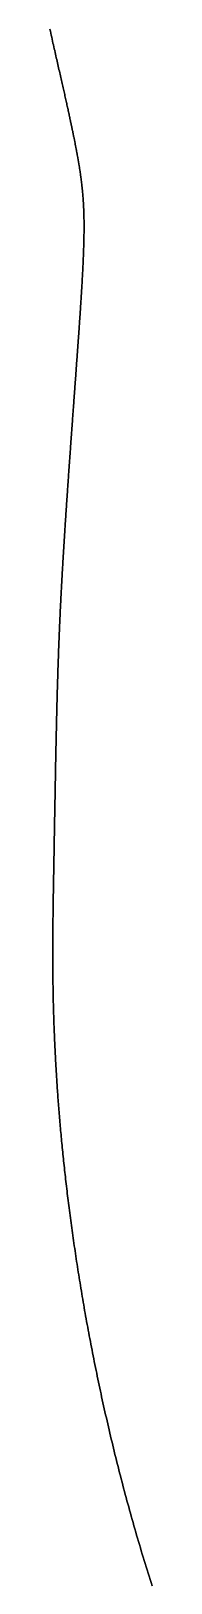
# Model space of a CAD drawing. Header units: inches. Extents: x 130170 to 284068, y 377793 to 804530.
# Drawn here: x 253871.7 to 253877.5, y 736342.8 to 736430.2 of the extents above; entities that cross this region are included whole.
import ezdxf

# ---------------------------------------------------------------- set-up
doc = ezdxf.new("R2010")
doc.units = ezdxf.units.IN
doc.header["$MEASUREMENT"] = 0
doc.layers.add('muni_il', color=7, linetype='Continuous')

msp = doc.modelspace()

# ---------------------------------------------------------------- linework, layer by layer
at = {"layer": 'muni_il'}
for points in [[(253871.702, 736430.34), (253871.728, 736430.225), (253871.753, 736430.112), (253871.779, 736429.999), (253871.804, 736429.887), (253871.828, 736429.777), (253871.853, 736429.668), (253871.877, 736429.56), (253871.901, 736429.453), (253871.925, 736429.347), (253871.949, 736429.242), (253871.973, 736429.139), (253871.996, 736429.036), (253872.019, 736428.935), (253872.041, 736428.834), (253872.064, 736428.735), (253872.086, 736428.637), (253872.108, 736428.54), (253872.13, 736428.444), (253872.151, 736428.349), (253872.173, 736428.255), (253872.194, 736428.162), (253872.215, 736428.07), (253872.235, 736427.979), (253872.256, 736427.889), (253872.276, 736427.8), (253872.296, 736427.712), (253872.315, 736427.625), (253872.335, 736427.539), (253872.354, 736427.454), (253872.373, 736427.37), (253872.392, 736427.287), (253872.41, 736427.205), (253872.428, 736427.124), (253872.447, 736427.043), (253872.464, 736426.964), (253872.482, 736426.885), (253872.5, 736426.808), (253872.517, 736426.731), (253872.534, 736426.655), (253872.551, 736426.58), (253872.567, 736426.506), (253872.584, 736426.432), (253872.6, 736426.36), (253872.616, 736426.288), (253872.632, 736426.217), (253872.647, 736426.147), (253872.662, 736426.077), (253872.678, 736426.009), (253872.693, 736425.941), (253872.707, 736425.874), (253872.722, 736425.807), (253872.736, 736425.742), (253872.751, 736425.677), (253872.765, 736425.613), (253872.778, 736425.549), (253872.792, 736425.487), (253872.806, 736425.425), (253872.819, 736425.363), (253872.832, 736425.302), (253872.845, 736425.242), (253872.858, 736425.183), (253872.87, 736425.124), (253872.883, 736425.066), (253872.895, 736425.009), (253872.907, 736424.952), (253872.919, 736424.895), (253872.931, 736424.84), (253872.942, 736424.785), (253872.954, 736424.73), (253872.965, 736424.676), (253872.976, 736424.623), (253872.987, 736424.57), (253872.998, 736424.518), (253873.009, 736424.466), (253873.019, 736424.415), (253873.03, 736424.364), (253873.04, 736424.314), (253873.05, 736424.264), (253873.06, 736424.215), (253873.07, 736424.167), (253873.079, 736424.119), (253873.089, 736424.071), (253873.098, 736424.024), (253873.107, 736423.977), (253873.117, 736423.931), (253873.126, 736423.885), (253873.134, 736423.839), (253873.143, 736423.794), (253873.152, 736423.75), (253873.16, 736423.706), (253873.169, 736423.662), (253873.177, 736423.619), (253873.185, 736423.576), (253873.193, 736423.533), (253873.201, 736423.491), (253873.209, 736423.449), (253873.217, 736423.408), (253873.224, 736423.367), (253873.232, 736423.326), (253873.239, 736423.286), (253873.246, 736423.246), (253873.253, 736423.206), (253873.261, 736423.167), (253873.268, 736423.128), (253873.274, 736423.09), (253873.281, 736423.051), (253873.288, 736423.013), (253873.294, 736422.976), (253873.301, 736422.938), (253873.307, 736422.901), (253873.313, 736422.864), (253873.32, 736422.828), (253873.326, 736422.791), (253873.332, 736422.755), (253873.338, 736422.72), (253873.343, 736422.684), (253873.349, 736422.649), (253873.355, 736422.614), (253873.36, 736422.579), (253873.366, 736422.545), (253873.371, 736422.511), (253873.377, 736422.477), (253873.382, 736422.443), (253873.387, 736422.409), (253873.392, 736422.376), (253873.397, 736422.343), (253873.402, 736422.31), (253873.407, 736422.277), (253873.412, 736422.245), (253873.416, 736422.212), (253873.421, 736422.18), (253873.426, 736422.148), (253873.43, 736422.116), (253873.434, 736422.085), (253873.439, 736422.053), (253873.443, 736422.022), (253873.447, 736421.991), (253873.451, 736421.96), (253873.456, 736421.929), (253873.46, 736421.899), (253873.463, 736421.868), (253873.467, 736421.838), (253873.471, 736421.807), (253873.475, 736421.777), (253873.479, 736421.747), (253873.482, 736421.718), (253873.486, 736421.688), (253873.489, 736421.658), (253873.493, 736421.629), (253873.496, 736421.599), (253873.5, 736421.57), (253873.503, 736421.541), (253873.506, 736421.512), (253873.509, 736421.483), (253873.513, 736421.454), (253873.516, 736421.425), (253873.519, 736421.397), (253873.522, 736421.368), (253873.525, 736421.339), (253873.527, 736421.311), (253873.53, 736421.283), (253873.533, 736421.254), (253873.536, 736421.226), (253873.538, 736421.198), (253873.541, 736421.17), (253873.544, 736421.142), (253873.546, 736421.114), (253873.549, 736421.086), (253873.551, 736421.058), (253873.554, 736421.03), (253873.556, 736421.002), (253873.558, 736420.974), (253873.56, 736420.946), (253873.563, 736420.919), (253873.565, 736420.891), (253873.567, 736420.863), (253873.569, 736420.836), (253873.571, 736420.808), (253873.573, 736420.78), (253873.575, 736420.753), (253873.577, 736420.725), (253873.579, 736420.698), (253873.581, 736420.67), (253873.582, 736420.643), (253873.584, 736420.615), (253873.586, 736420.587), (253873.587, 736420.56), (253873.589, 736420.532), (253873.59, 736420.505), (253873.592, 736420.477), (253873.594, 736420.45), (253873.595, 736420.422), (253873.596, 736420.394), (253873.598, 736420.367), (253873.599, 736420.339), (253873.6, 736420.311), (253873.602, 736420.284), (253873.603, 736420.256), (253873.604, 736420.228), (253873.605, 736420.2), (253873.606, 736420.172), (253873.608, 736420.145), (253873.609, 736420.117), (253873.61, 736420.089), (253873.611, 736420.061), (253873.611, 736420.033), (253873.612, 736420.005), (253873.613, 736419.977), (253873.614, 736419.948), (253873.615, 736419.92), (253873.616, 736419.892), (253873.616, 736419.863), (253873.617, 736419.835), (253873.618, 736419.807), (253873.618, 736419.778), (253873.619, 736419.75), (253873.62, 736419.721), (253873.62, 736419.692), (253873.621, 736419.663), (253873.621, 736419.634), (253873.622, 736419.606), (253873.622, 736419.577), (253873.622, 736419.547), (253873.623, 736419.518), (253873.623, 736419.489), (253873.623, 736419.46), (253873.623, 736419.43), (253873.624, 736419.401), (253873.624, 736419.371), (253873.624, 736419.342), (253873.624, 736419.312), (253873.624, 736419.282), (253873.624, 736419.252), (253873.624, 736419.222), (253873.624, 736419.192), (253873.624, 736419.162), (253873.624, 736419.132), (253873.624, 736419.101), (253873.624, 736419.071), (253873.624, 736419.04), (253873.624, 736419.01), (253873.623, 736418.979), (253873.623, 736418.948), (253873.623, 736418.917), (253873.622, 736418.886), (253873.622, 736418.855), (253873.622, 736418.824), (253873.621, 736418.792), (253873.621, 736418.761), (253873.621, 736418.729), (253873.62, 736418.697), (253873.62, 736418.666), (253873.619, 736418.634), (253873.618, 736418.602), (253873.618, 736418.569), (253873.617, 736418.537), (253873.617, 736418.505), (253873.616, 736418.472), (253873.615, 736418.44), (253873.614, 736418.407), (253873.614, 736418.374), (253873.613, 736418.341), (253873.612, 736418.308), (253873.611, 736418.275), (253873.61, 736418.241), (253873.609, 736418.208), (253873.608, 736418.174), (253873.607, 736418.141), (253873.606, 736418.107), (253873.605, 736418.073), (253873.604, 736418.039), (253873.603, 736418.005), (253873.602, 736417.97), (253873.601, 736417.936), (253873.6, 736417.901), (253873.599, 736417.866), (253873.597, 736417.832), (253873.596, 736417.797), (253873.595, 736417.761), (253873.594, 736417.726), (253873.592, 736417.691), (253873.591, 736417.655), (253873.59, 736417.62), (253873.588, 736417.584), (253873.587, 736417.548), (253873.585, 736417.512), (253873.584, 736417.476), (253873.582, 736417.439), (253873.581, 736417.403), (253873.579, 736417.366), (253873.578, 736417.33), (253873.576, 736417.293), (253873.575, 736417.256), (253873.573, 736417.219), (253873.571, 736417.182), (253873.569, 736417.144), (253873.568, 736417.107), (253873.566, 736417.069), (253873.564, 736417.031), (253873.562, 736416.993), (253873.56, 736416.955), (253873.559, 736416.917), (253873.557, 736416.878), (253873.555, 736416.84), (253873.553, 736416.801), (253873.551, 736416.763), (253873.549, 736416.724), (253873.547, 736416.684), (253873.545, 736416.645), (253873.543, 736416.606), (253873.541, 736416.567), (253873.539, 736416.527), (253873.537, 736416.487), (253873.535, 736416.447), (253873.533, 736416.407), (253873.53, 736416.367), (253873.528, 736416.327), (253873.526, 736416.286), (253873.524, 736416.245), (253873.521, 736416.205), (253873.519, 736416.164), (253873.517, 736416.123), (253873.514, 736416.081), (253873.512, 736416.04), (253873.51, 736415.999), (253873.507, 736415.957), (253873.505, 736415.915), (253873.502, 736415.873), (253873.5, 736415.831), (253873.497, 736415.789), (253873.495, 736415.747), (253873.492, 736415.704), (253873.49, 736415.661), (253873.487, 736415.619), (253873.485, 736415.576), (253873.482, 736415.533), (253873.479, 736415.489), (253873.477, 736415.446), (253873.474, 736415.403), (253873.471, 736415.359), (253873.469, 736415.315), (253873.466, 736415.271), (253873.463, 736415.227), (253873.46, 736415.183), (253873.458, 736415.138), (253873.455, 736415.094), (253873.452, 736415.049), (253873.449, 736415.004), (253873.446, 736414.959), (253873.443, 736414.914), (253873.44, 736414.869), (253873.437, 736414.823), (253873.434, 736414.778), (253873.431, 736414.732), (253873.428, 736414.686), (253873.425, 736414.64), (253873.422, 736414.594), (253873.419, 736414.548), (253873.416, 736414.501), (253873.413, 736414.455), (253873.41, 736414.408), (253873.407, 736414.361), (253873.404, 736414.314), (253873.401, 736414.267), (253873.397, 736414.22), (253873.394, 736414.172), (253873.391, 736414.124), (253873.388, 736414.077), (253873.385, 736414.029), (253873.381, 736413.98), (253873.378, 736413.932), (253873.375, 736413.884), (253873.371, 736413.835), (253873.368, 736413.787), (253873.365, 736413.738), (253873.361, 736413.689), (253873.358, 736413.64), (253873.354, 736413.59), (253873.351, 736413.541), (253873.348, 736413.491), (253873.344, 736413.442), (253873.341, 736413.392), (253873.337, 736413.342), (253873.334, 736413.292), (253873.33, 736413.241), (253873.327, 736413.191), (253873.323, 736413.14), (253873.32, 736413.089), (253873.316, 736413.038), (253873.312, 736412.987), (253873.309, 736412.936), (253873.305, 736412.885), (253873.301, 736412.833), (253873.298, 736412.781), (253873.294, 736412.729), (253873.29, 736412.678), (253873.287, 736412.625), (253873.283, 736412.573), (253873.279, 736412.521), (253873.275, 736412.468), (253873.272, 736412.415), (253873.268, 736412.363), (253873.264, 736412.31), (253873.26, 736412.256), (253873.257, 736412.203), (253873.253, 736412.15), (253873.249, 736412.096), (253873.245, 736412.042), (253873.241, 736411.988), (253873.237, 736411.934), (253873.233, 736411.88), (253873.229, 736411.826), (253873.225, 736411.771), (253873.221, 736411.717), (253873.218, 736411.662), (253873.214, 736411.607), (253873.209, 736411.552), (253873.206, 736411.497), (253873.202, 736411.441), (253873.197, 736411.386), (253873.194, 736411.33), (253873.189, 736411.274), (253873.185, 736411.219), (253873.181, 736411.163), (253873.177, 736411.106), (253873.173, 736411.05), (253873.169, 736410.994), (253873.165, 736410.937), (253873.161, 736410.88), (253873.157, 736410.823), (253873.153, 736410.766), (253873.148, 736410.709), (253873.144, 736410.652), (253873.14, 736410.595), (253873.136, 736410.537), (253873.132, 736410.479), (253873.127, 736410.421), (253873.123, 736410.364), (253873.119, 736410.306), (253873.115, 736410.247), (253873.111, 736410.189), (253873.106, 736410.131), (253873.102, 736410.072), (253873.098, 736410.013), (253873.093, 736409.954), (253873.089, 736409.895), (253873.085, 736409.836), (253873.081, 736409.777), (253873.076, 736409.718), (253873.072, 736409.658), (253873.068, 736409.599), (253873.063, 736409.539), (253873.059, 736409.479), (253873.054, 736409.42), (253873.05, 736409.36), (253873.046, 736409.299), (253873.041, 736409.239), (253873.037, 736409.179), (253873.032, 736409.118), (253873.028, 736409.058), (253873.024, 736408.997), (253873.019, 736408.936), (253873.015, 736408.875), (253873.01, 736408.815), (253873.006, 736408.753), (253873.002, 736408.692), (253872.997, 736408.631), (253872.993, 736408.57), (253872.988, 736408.508), (253872.984, 736408.447), (253872.979, 736408.385), (253872.975, 736408.323), (253872.97, 736408.262), (253872.966, 736408.2), (253872.961, 736408.138), (253872.957, 736408.076), (253872.952, 736408.014), (253872.948, 736407.951), (253872.943, 736407.889), (253872.939, 736407.827), (253872.934, 736407.764), (253872.93, 736407.702), (253872.925, 736407.639), (253872.921, 736407.577), (253872.916, 736407.514), (253872.912, 736407.451), (253872.907, 736407.388), (253872.903, 736407.326), (253872.898, 736407.263), (253872.894, 736407.2), (253872.889, 736407.136), (253872.885, 736407.073), (253872.88, 736407.01), (253872.876, 736406.947), (253872.871, 736406.884), (253872.867, 736406.82), (253872.862, 736406.757), (253872.858, 736406.694), (253872.853, 736406.63), (253872.849, 736406.567), (253872.844, 736406.504), (253872.84, 736406.44), (253872.835, 736406.376), (253872.831, 736406.313), (253872.826, 736406.249), (253872.822, 736406.186), (253872.817, 736406.122), (253872.813, 736406.058), (253872.808, 736405.995), (253872.804, 736405.931), (253872.799, 736405.867), (253872.795, 736405.804), (253872.79, 736405.74), (253872.786, 736405.676), (253872.781, 736405.612), (253872.777, 736405.549), (253872.772, 736405.485), (253872.768, 736405.421), (253872.763, 736405.357), (253872.759, 736405.294), (253872.754, 736405.23), (253872.75, 736405.166), (253872.745, 736405.103), (253872.741, 736405.039), (253872.737, 736404.975), (253872.732, 736404.911), (253872.728, 736404.848), (253872.723, 736404.784), (253872.719, 736404.721), (253872.715, 736404.657), (253872.71, 736404.593), (253872.706, 736404.53), (253872.702, 736404.467), (253872.697, 736404.403), (253872.693, 736404.34), (253872.688, 736404.276), (253872.684, 736404.213), (253872.68, 736404.149), (253872.676, 736404.086), (253872.671, 736404.023), (253872.667, 736403.96), (253872.663, 736403.897), (253872.658, 736403.833), (253872.654, 736403.77), (253872.65, 736403.707), (253872.646, 736403.644), (253872.641, 736403.582), (253872.637, 736403.519), (253872.633, 736403.456), (253872.629, 736403.393), (253872.625, 736403.33), (253872.62, 736403.268), (253872.616, 736403.205), (253872.612, 736403.143), (253872.608, 736403.08), (253872.604, 736403.018), (253872.6, 736402.956), (253872.595, 736402.893), (253872.591, 736402.831), (253872.587, 736402.769), (253872.583, 736402.707), (253872.579, 736402.645), (253872.575, 736402.583), (253872.571, 736402.521), (253872.567, 736402.459), (253872.563, 736402.398), (253872.559, 736402.336), (253872.555, 736402.274), (253872.551, 736402.213), (253872.547, 736402.152), (253872.543, 736402.09), (253872.539, 736402.029), (253872.535, 736401.968), (253872.531, 736401.907), (253872.528, 736401.846), (253872.524, 736401.785), (253872.52, 736401.724), (253872.516, 736401.663), (253872.512, 736401.603), (253872.508, 736401.542), (253872.505, 736401.481), (253872.501, 736401.421), (253872.497, 736401.361), (253872.493, 736401.3), (253872.49, 736401.24), (253872.486, 736401.18), (253872.482, 736401.12), (253872.479, 736401.06), (253872.475, 736401), (253872.471, 736400.94), (253872.468, 736400.88), (253872.464, 736400.821), (253872.46, 736400.761), (253872.457, 736400.702), (253872.453, 736400.642), (253872.45, 736400.583), (253872.446, 736400.524), (253872.443, 736400.465), (253872.439, 736400.405), (253872.436, 736400.346), (253872.432, 736400.287), (253872.429, 736400.228), (253872.425, 736400.17), (253872.422, 736400.111), (253872.418, 736400.052), (253872.415, 736399.994), (253872.412, 736399.935), (253872.408, 736399.877), (253872.405, 736399.818), (253872.402, 736399.76), (253872.398, 736399.702), (253872.395, 736399.644), (253872.392, 736399.585), (253872.388, 736399.527), (253872.385, 736399.469), (253872.382, 736399.411), (253872.379, 736399.353), (253872.376, 736399.296), (253872.372, 736399.238), (253872.369, 736399.18), (253872.366, 736399.123), (253872.363, 736399.065), (253872.36, 736399.007), (253872.357, 736398.95), (253872.354, 736398.893), (253872.351, 736398.835), (253872.348, 736398.778), (253872.345, 736398.72), (253872.342, 736398.663), (253872.339, 736398.606), (253872.336, 736398.549), (253872.333, 736398.492), (253872.33, 736398.435), (253872.327, 736398.377), (253872.324, 736398.321), (253872.321, 736398.264), (253872.318, 736398.207), (253872.315, 736398.15), (253872.312, 736398.093), (253872.31, 736398.036), (253872.307, 736397.979), (253872.304, 736397.922), (253872.301, 736397.865), (253872.298, 736397.809), (253872.296, 736397.752), (253872.293, 736397.695), (253872.29, 736397.638), (253872.288, 736397.582), (253872.285, 736397.525), (253872.282, 736397.468), (253872.28, 736397.412), (253872.277, 736397.355), (253872.274, 736397.298), (253872.272, 736397.242), (253872.269, 736397.185), (253872.267, 736397.129), (253872.264, 736397.072), (253872.261, 736397.015), (253872.259, 736396.959), (253872.257, 736396.902), (253872.254, 736396.845), (253872.252, 736396.789), (253872.249, 736396.732), (253872.247, 736396.675), (253872.244, 736396.619), (253872.242, 736396.562), (253872.239, 736396.505), (253872.237, 736396.448), (253872.235, 736396.392), (253872.232, 736396.335), (253872.23, 736396.278), (253872.228, 736396.222), (253872.225, 736396.165), (253872.223, 736396.108), (253872.221, 736396.051), (253872.218, 736395.994), (253872.216, 736395.937), (253872.214, 736395.88), (253872.212, 736395.823), (253872.209, 736395.766), (253872.207, 736395.709), (253872.205, 736395.652), (253872.203, 736395.595), (253872.201, 736395.538), (253872.198, 736395.481), (253872.196, 736395.423), (253872.194, 736395.366), (253872.192, 736395.309), (253872.19, 736395.252), (253872.188, 736395.194), (253872.186, 736395.137), (253872.184, 736395.08), (253872.182, 736395.022), (253872.18, 736394.964), (253872.178, 736394.907), (253872.176, 736394.849), (253872.174, 736394.792), (253872.172, 736394.734), (253872.17, 736394.676), (253872.168, 736394.618), (253872.166, 736394.561), (253872.164, 736394.503), (253872.162, 736394.445), (253872.16, 736394.387), (253872.158, 736394.329), (253872.156, 736394.27), (253872.154, 736394.212), (253872.153, 736394.154), (253872.151, 736394.096), (253872.149, 736394.038), (253872.147, 736393.979), (253872.145, 736393.921), (253872.143, 736393.863), (253872.142, 736393.804), (253872.14, 736393.746), (253872.138, 736393.687), (253872.136, 736393.628), (253872.135, 736393.57), (253872.133, 736393.511), (253872.131, 736393.452), (253872.129, 736393.393), (253872.128, 736393.334), (253872.126, 736393.276), (253872.124, 736393.216), (253872.123, 736393.158), (253872.121, 736393.099), (253872.119, 736393.039), (253872.118, 736392.98), (253872.116, 736392.921), (253872.114, 736392.862), (253872.113, 736392.803), (253872.111, 736392.743), (253872.11, 736392.684), (253872.108, 736392.624), (253872.106, 736392.565), (253872.105, 736392.505), (253872.103, 736392.446), (253872.102, 736392.386), (253872.1, 736392.327), (253872.099, 736392.267), (253872.097, 736392.207), (253872.096, 736392.148), (253872.094, 736392.088), (253872.093, 736392.028), (253872.091, 736391.968), (253872.09, 736391.908), (253872.088, 736391.849), (253872.087, 736391.789), (253872.085, 736391.729), (253872.084, 736391.669), (253872.082, 736391.609), (253872.081, 736391.549), (253872.08, 736391.489), (253872.078, 736391.429), (253872.077, 736391.368), (253872.075, 736391.308), (253872.074, 736391.248), (253872.073, 736391.188), (253872.071, 736391.128), (253872.07, 736391.068), (253872.068, 736391.008), (253872.067, 736390.947), (253872.066, 736390.887), (253872.065, 736390.827), (253872.063, 736390.767), (253872.062, 736390.706), (253872.06, 736390.646), (253872.059, 736390.586), (253872.058, 736390.526), (253872.057, 736390.465), (253872.055, 736390.405), (253872.054, 736390.345), (253872.053, 736390.285), (253872.052, 736390.224), (253872.05, 736390.164), (253872.049, 736390.104), (253872.048, 736390.044), (253872.047, 736389.983), (253872.045, 736389.923), (253872.044, 736389.863), (253872.043, 736389.803), (253872.042, 736389.743), (253872.04, 736389.682), (253872.039, 736389.622), (253872.038, 736389.562), (253872.037, 736389.502), (253872.036, 736389.442), (253872.034, 736389.382), (253872.033, 736389.322), (253872.032, 736389.262), (253872.031, 736389.202), (253872.03, 736389.142), (253872.029, 736389.082), (253872.027, 736389.022), (253872.026, 736388.962), (253872.025, 736388.903), (253872.024, 736388.843), (253872.023, 736388.783), (253872.022, 736388.723), (253872.021, 736388.664), (253872.02, 736388.604), (253872.018, 736388.544), (253872.017, 736388.485), (253872.016, 736388.425), (253872.015, 736388.366), (253872.014, 736388.307), (253872.013, 736388.247), (253872.012, 736388.188), (253872.011, 736388.129), (253872.01, 736388.069), (253872.009, 736388.01), (253872.008, 736387.951), (253872.006, 736387.892), (253872.005, 736387.833), (253872.004, 736387.774), (253872.003, 736387.715), (253872.002, 736387.656), (253872.001, 736387.597), (253872, 736387.538), (253871.999, 736387.48), (253871.998, 736387.421), (253871.997, 736387.362), (253871.996, 736387.304), (253871.995, 736387.245), (253871.994, 736387.187), (253871.993, 736387.128), (253871.992, 736387.07), (253871.991, 736387.012), (253871.99, 736386.954), (253871.989, 736386.896), (253871.988, 736386.838), (253871.987, 736386.78), (253871.986, 736386.721), (253871.985, 736386.664), (253871.984, 736386.606), (253871.983, 736386.548), (253871.982, 736386.49), (253871.981, 736386.433), (253871.98, 736386.375), (253871.979, 736386.317), (253871.978, 736386.26), (253871.976, 736386.203), (253871.975, 736386.145), (253871.974, 736386.088), (253871.973, 736386.031), (253871.972, 736385.974), (253871.971, 736385.916), (253871.97, 736385.859), (253871.969, 736385.802), (253871.968, 736385.745), (253871.967, 736385.688), (253871.966, 736385.632), (253871.965, 736385.575), (253871.964, 736385.518), (253871.963, 736385.461), (253871.962, 736385.405), (253871.961, 736385.348), (253871.96, 736385.292), (253871.959, 736385.235), (253871.958, 736385.179), (253871.957, 736385.122), (253871.957, 736385.066), (253871.956, 736385.01), (253871.954, 736384.954), (253871.953, 736384.897), (253871.952, 736384.841), (253871.952, 736384.785), (253871.951, 736384.729), (253871.95, 736384.673), (253871.949, 736384.617), (253871.948, 736384.561), (253871.947, 736384.505), (253871.946, 736384.449), (253871.945, 736384.393), (253871.944, 736384.338), (253871.942, 736384.282), (253871.941, 736384.226), (253871.94, 736384.17), (253871.94, 736384.114), (253871.939, 736384.059), (253871.938, 736384.003), (253871.937, 736383.947), (253871.936, 736383.892), (253871.935, 736383.836), (253871.934, 736383.781), (253871.933, 736383.725), (253871.932, 736383.669), (253871.931, 736383.614), (253871.93, 736383.558), (253871.929, 736383.503), (253871.928, 736383.447), (253871.927, 736383.391), (253871.926, 736383.336), (253871.925, 736383.28), (253871.924, 736383.225), (253871.923, 736383.169), (253871.922, 736383.113), (253871.921, 736383.058), (253871.92, 736383.002), (253871.919, 736382.946), (253871.918, 736382.891), (253871.917, 736382.835), (253871.916, 736382.779), (253871.915, 736382.723), (253871.914, 736382.667), (253871.913, 736382.612), (253871.912, 736382.556), (253871.911, 736382.5), (253871.91, 736382.444), (253871.909, 736382.388), (253871.908, 736382.332), (253871.907, 736382.275), (253871.906, 736382.219), (253871.905, 736382.163), (253871.904, 736382.107), (253871.903, 736382.05), (253871.902, 736381.994), (253871.901, 736381.937), (253871.9, 736381.881), (253871.9, 736381.824), (253871.899, 736381.767), (253871.898, 736381.711), (253871.897, 736381.654), (253871.896, 736381.597), (253871.895, 736381.539), (253871.894, 736381.482), (253871.893, 736381.425), (253871.892, 736381.368), (253871.891, 736381.31), (253871.89, 736381.252), (253871.89, 736381.195), (253871.889, 736381.137), (253871.888, 736381.079), (253871.887, 736381.021), (253871.886, 736380.963), (253871.885, 736380.905), (253871.885, 736380.846), (253871.884, 736380.788), (253871.883, 736380.729), (253871.882, 736380.67), (253871.881, 736380.611), (253871.881, 736380.552), (253871.88, 736380.492), (253871.879, 736380.433), (253871.878, 736380.373), (253871.878, 736380.314), (253871.877, 736380.254), (253871.876, 736380.194), (253871.876, 736380.133), (253871.875, 736380.073), (253871.874, 736380.012), (253871.874, 736379.951), (253871.873, 736379.89), (253871.873, 736379.829), (253871.872, 736379.768), (253871.871, 736379.706), (253871.871, 736379.644), (253871.87, 736379.582), (253871.87, 736379.52), (253871.869, 736379.457), (253871.869, 736379.395), (253871.868, 736379.332), (253871.868, 736379.269), (253871.868, 736379.205), (253871.867, 736379.142), (253871.867, 736379.078), (253871.867, 736379.014), (253871.866, 736378.95), (253871.866, 736378.885), (253871.866, 736378.82), (253871.866, 736378.755), (253871.865, 736378.69), (253871.865, 736378.624), (253871.865, 736378.559), (253871.865, 736378.492), (253871.865, 736378.426), (253871.865, 736378.359), (253871.865, 736378.292), (253871.865, 736378.225), (253871.865, 736378.158), (253871.865, 736378.09), (253871.865, 736378.022), (253871.865, 736377.953), (253871.865, 736377.885), (253871.866, 736377.816), (253871.866, 736377.746), (253871.866, 736377.677), (253871.866, 736377.607), (253871.867, 736377.536), (253871.867, 736377.466), (253871.868, 736377.395), (253871.868, 736377.323), (253871.869, 736377.252), (253871.869, 736377.18), (253871.87, 736377.107), (253871.871, 736377.035), (253871.872, 736376.962), (253871.872, 736376.888), (253871.873, 736376.814), (253871.874, 736376.74), (253871.875, 736376.666), (253871.876, 736376.591), (253871.877, 736376.516), (253871.878, 736376.44), (253871.879, 736376.364), (253871.88, 736376.288), (253871.882, 736376.211), (253871.883, 736376.134), (253871.885, 736376.056), (253871.886, 736375.978), (253871.887, 736375.899), (253871.889, 736375.821), (253871.891, 736375.742), (253871.892, 736375.662), (253871.894, 736375.582), (253871.896, 736375.501), (253871.898, 736375.42), (253871.9, 736375.339), (253871.902, 736375.257), (253871.904, 736375.175), (253871.906, 736375.092), (253871.909, 736375.009), (253871.911, 736374.926), (253871.913, 736374.842), (253871.916, 736374.757), (253871.919, 736374.672), (253871.921, 736374.587), (253871.924, 736374.501), (253871.927, 736374.415), (253871.93, 736374.328), (253871.933, 736374.241), (253871.936, 736374.153), (253871.939, 736374.065), (253871.942, 736373.976), (253871.946, 736373.887), (253871.949, 736373.797), (253871.953, 736373.707), (253871.957, 736373.617), (253871.96, 736373.526), (253871.964, 736373.434), (253871.968, 736373.342), (253871.972, 736373.249), (253871.976, 736373.156), (253871.981, 736373.062), (253871.985, 736372.968), (253871.99, 736372.873), (253871.994, 736372.778), (253871.999, 736372.683), (253872.004, 736372.586), (253872.009, 736372.49), (253872.014, 736372.392), (253872.019, 736372.294), (253872.024, 736372.196), (253872.03, 736372.097), (253872.035, 736371.998), (253872.041, 736371.898), (253872.047, 736371.797), (253872.053, 736371.696), (253872.059, 736371.595), (253872.065, 736371.492), (253872.071, 736371.39), (253872.078, 736371.287), (253872.084, 736371.183), (253872.091, 736371.079), (253872.098, 736370.974), (253872.105, 736370.868), (253872.112, 736370.762), (253872.119, 736370.656), (253872.127, 736370.548), (253872.134, 736370.441), (253872.142, 736370.332), (253872.15, 736370.224), (253872.158, 736370.114), (253872.166, 736370.004), (253872.174, 736369.894), (253872.183, 736369.783), (253872.192, 736369.671), (253872.2, 736369.559), (253872.209, 736369.446), (253872.218, 736369.333), (253872.228, 736369.219), (253872.237, 736369.104), (253872.247, 736368.989), (253872.256, 736368.874), (253872.266, 736368.757), (253872.276, 736368.641), (253872.287, 736368.523), (253872.297, 736368.405), (253872.308, 736368.287), (253872.319, 736368.168), (253872.33, 736368.048), (253872.341, 736367.928), (253872.352, 736367.807), (253872.364, 736367.685), (253872.375, 736367.563), (253872.387, 736367.441), (253872.399, 736367.318), (253872.411, 736367.194), (253872.424, 736367.07), (253872.437, 736366.945), (253872.449, 736366.819), (253872.462, 736366.693), (253872.476, 736366.567), (253872.489, 736366.44), (253872.503, 736366.312), (253872.517, 736366.184), (253872.531, 736366.055), (253872.545, 736365.925), (253872.559, 736365.795), (253872.574, 736365.665), (253872.589, 736365.534), (253872.604, 736365.402), (253872.619, 736365.27), (253872.635, 736365.137), (253872.651, 736365.004), (253872.667, 736364.87), (253872.683, 736364.735), (253872.699, 736364.6), (253872.716, 736364.465), (253872.733, 736364.329), (253872.75, 736364.192), (253872.767, 736364.055), (253872.784, 736363.917), (253872.802, 736363.779), (253872.82, 736363.64), (253872.838, 736363.5), (253872.857, 736363.36), (253872.875, 736363.22), (253872.894, 736363.079), (253872.913, 736362.937), (253872.933, 736362.795), (253872.952, 736362.653), (253872.972, 736362.51), (253872.992, 736362.366), (253873.013, 736362.222), (253873.033, 736362.077), (253873.054, 736361.932), (253873.075, 736361.787), (253873.097, 736361.641), (253873.118, 736361.494), (253873.14, 736361.347), (253873.162, 736361.199), (253873.184, 736361.051), (253873.207, 736360.902), (253873.23, 736360.753), (253873.253, 736360.604), (253873.276, 736360.454), (253873.3, 736360.303), (253873.324, 736360.152), (253873.348, 736360.001), (253873.373, 736359.849), (253873.397, 736359.696), (253873.422, 736359.544), (253873.447, 736359.39), (253873.473, 736359.236), (253873.499, 736359.082), (253873.525, 736358.928), (253873.551, 736358.773), (253873.578, 736358.617), (253873.605, 736358.461), (253873.632, 736358.305), (253873.659, 736358.148), (253873.687, 736357.991), (253873.715, 736357.833), (253873.743, 736357.675), (253873.771, 736357.517), (253873.8, 736357.358), (253873.83, 736357.198), (253873.859, 736357.039), (253873.889, 736356.879), (253873.918, 736356.718), (253873.949, 736356.558), (253873.979, 736356.396), (253874.01, 736356.235), (253874.041, 736356.073), (253874.073, 736355.911), (253874.105, 736355.748), (253874.137, 736355.585), (253874.169, 736355.421), (253874.201, 736355.258), (253874.234, 736355.094), (253874.268, 736354.929), (253874.301, 736354.765), (253874.335, 736354.6), (253874.369, 736354.434), (253874.403, 736354.268), (253874.438, 736354.102), (253874.473, 736353.936), (253874.508, 736353.769), (253874.544, 736353.602), (253874.58, 736353.435), (253874.616, 736353.267), (253874.653, 736353.1), (253874.69, 736352.931), (253874.727, 736352.763), (253874.764, 736352.594), (253874.802, 736352.425), (253874.84, 736352.256), (253874.879, 736352.086), (253874.918, 736351.917), (253874.957, 736351.746), (253874.996, 736351.576), (253875.036, 736351.406), (253875.076, 736351.235), (253875.116, 736351.064), (253875.157, 736350.892), (253875.198, 736350.721), (253875.239, 736350.549), (253875.281, 736350.377), (253875.323, 736350.205), (253875.365, 736350.032), (253875.408, 736349.859), (253875.451, 736349.686), (253875.494, 736349.513), (253875.538, 736349.34), (253875.582, 736349.166), (253875.626, 736348.993), (253875.671, 736348.819), (253875.716, 736348.645), (253875.761, 736348.47), (253875.807, 736348.296), (253875.853, 736348.121), (253875.899, 736347.946), (253875.946, 736347.771), (253875.993, 736347.596), (253876.041, 736347.421), (253876.088, 736347.245), (253876.136, 736347.069), (253876.185, 736346.894), (253876.234, 736346.717), (253876.283, 736346.541), (253876.332, 736346.365), (253876.382, 736346.189), (253876.432, 736346.012), (253876.483, 736345.835), (253876.534, 736345.658), (253876.585, 736345.481), (253876.637, 736345.304), (253876.689, 736345.127), (253876.741, 736344.949), (253876.794, 736344.772), (253876.847, 736344.594), (253876.901, 736344.416), (253876.954, 736344.238), (253877.009, 736344.06), (253877.063, 736343.882), (253877.118, 736343.704), (253877.173, 736343.525), (253877.229, 736343.347), (253877.285, 736343.168), (253877.342, 736342.99), (253877.398, 736342.811), (253877.456, 736342.632)], [(253877.456, 736342.632), (253877.398, 736342.811), (253877.342, 736342.99), (253877.285, 736343.168), (253877.229, 736343.347), (253877.173, 736343.525), (253877.118, 736343.704), (253877.063, 736343.882), (253877.009, 736344.06), (253876.954, 736344.238), (253876.901, 736344.416), (253876.847, 736344.594), (253876.794, 736344.772), (253876.741, 736344.949), (253876.689, 736345.127), (253876.637, 736345.304), (253876.585, 736345.481), (253876.534, 736345.658), (253876.483, 736345.835), (253876.432, 736346.012), (253876.382, 736346.189), (253876.332, 736346.365), (253876.283, 736346.541), (253876.234, 736346.717), (253876.185, 736346.894), (253876.136, 736347.069), (253876.088, 736347.245), (253876.041, 736347.421), (253875.993, 736347.596), (253875.946, 736347.771), (253875.899, 736347.946), (253875.853, 736348.121), (253875.807, 736348.296), (253875.761, 736348.47), (253875.716, 736348.645), (253875.671, 736348.819), (253875.626, 736348.993), (253875.582, 736349.166), (253875.538, 736349.34), (253875.494, 736349.513), (253875.451, 736349.686), (253875.408, 736349.859), (253875.365, 736350.032), (253875.323, 736350.205), (253875.281, 736350.377), (253875.239, 736350.549), (253875.198, 736350.721), (253875.157, 736350.892), (253875.116, 736351.064), (253875.076, 736351.235), (253875.036, 736351.406), (253874.996, 736351.576), (253874.957, 736351.746), (253874.918, 736351.917), (253874.879, 736352.086), (253874.84, 736352.256), (253874.802, 736352.425), (253874.764, 736352.594), (253874.727, 736352.763), (253874.69, 736352.931), (253874.653, 736353.1), (253874.616, 736353.267), (253874.58, 736353.435), (253874.544, 736353.602), (253874.508, 736353.769), (253874.473, 736353.936), (253874.438, 736354.102), (253874.403, 736354.268), (253874.369, 736354.434), (253874.335, 736354.6), (253874.301, 736354.765), (253874.268, 736354.929), (253874.234, 736355.094), (253874.201, 736355.258), (253874.169, 736355.421), (253874.137, 736355.585), (253874.105, 736355.748), (253874.073, 736355.911), (253874.041, 736356.073), (253874.01, 736356.235), (253873.979, 736356.396), (253873.949, 736356.558), (253873.918, 736356.718), (253873.889, 736356.879), (253873.859, 736357.039), (253873.83, 736357.198), (253873.8, 736357.358), (253873.771, 736357.517), (253873.743, 736357.675), (253873.715, 736357.833), (253873.687, 736357.991), (253873.659, 736358.148), (253873.632, 736358.305), (253873.605, 736358.461), (253873.578, 736358.617), (253873.551, 736358.773), (253873.525, 736358.928), (253873.499, 736359.082), (253873.473, 736359.236), (253873.447, 736359.39), (253873.422, 736359.544), (253873.397, 736359.696), (253873.373, 736359.849), (253873.348, 736360.001), (253873.324, 736360.152), (253873.3, 736360.303), (253873.276, 736360.454), (253873.253, 736360.604), (253873.23, 736360.753), (253873.207, 736360.902), (253873.184, 736361.051), (253873.162, 736361.199), (253873.14, 736361.347), (253873.118, 736361.494), (253873.097, 736361.641), (253873.075, 736361.787), (253873.054, 736361.932), (253873.033, 736362.077), (253873.013, 736362.222), (253872.992, 736362.366), (253872.972, 736362.51), (253872.952, 736362.653), (253872.933, 736362.795), (253872.913, 736362.937), (253872.894, 736363.079), (253872.875, 736363.22), (253872.857, 736363.36), (253872.838, 736363.5), (253872.82, 736363.64), (253872.802, 736363.779), (253872.784, 736363.917), (253872.767, 736364.055), (253872.75, 736364.192), (253872.733, 736364.329), (253872.716, 736364.465), (253872.699, 736364.6), (253872.683, 736364.735), (253872.667, 736364.87), (253872.651, 736365.004), (253872.635, 736365.137), (253872.619, 736365.27), (253872.604, 736365.402), (253872.589, 736365.534), (253872.574, 736365.665), (253872.559, 736365.795), (253872.545, 736365.925), (253872.531, 736366.055), (253872.517, 736366.184), (253872.503, 736366.312), (253872.489, 736366.44), (253872.476, 736366.567), (253872.462, 736366.693), (253872.449, 736366.819), (253872.437, 736366.945), (253872.424, 736367.07), (253872.411, 736367.194), (253872.399, 736367.318), (253872.387, 736367.441), (253872.375, 736367.563), (253872.364, 736367.685), (253872.352, 736367.807), (253872.341, 736367.928), (253872.33, 736368.048), (253872.319, 736368.168), (253872.308, 736368.287), (253872.297, 736368.405), (253872.287, 736368.523), (253872.276, 736368.641), (253872.266, 736368.757), (253872.256, 736368.874), (253872.247, 736368.989), (253872.237, 736369.104), (253872.228, 736369.219), (253872.218, 736369.333), (253872.209, 736369.446), (253872.2, 736369.559), (253872.192, 736369.671), (253872.183, 736369.783), (253872.174, 736369.894), (253872.166, 736370.004), (253872.158, 736370.114), (253872.15, 736370.224), (253872.142, 736370.332), (253872.134, 736370.441), (253872.127, 736370.548), (253872.119, 736370.656), (253872.112, 736370.762), (253872.105, 736370.868), (253872.098, 736370.974), (253872.091, 736371.079), (253872.084, 736371.183), (253872.078, 736371.287), (253872.071, 736371.39), (253872.065, 736371.492), (253872.059, 736371.595), (253872.053, 736371.696), (253872.047, 736371.797), (253872.041, 736371.898), (253872.035, 736371.998), (253872.03, 736372.097), (253872.024, 736372.196), (253872.019, 736372.294), (253872.014, 736372.392), (253872.009, 736372.49), (253872.004, 736372.586), (253871.999, 736372.683), (253871.994, 736372.778), (253871.99, 736372.873), (253871.985, 736372.968), (253871.981, 736373.062), (253871.976, 736373.156), (253871.972, 736373.249), (253871.968, 736373.342), (253871.964, 736373.434), (253871.96, 736373.526), (253871.957, 736373.617), (253871.953, 736373.707), (253871.949, 736373.797), (253871.946, 736373.887), (253871.942, 736373.976), (253871.939, 736374.065), (253871.936, 736374.153), (253871.933, 736374.241), (253871.93, 736374.328), (253871.927, 736374.415), (253871.924, 736374.501), (253871.921, 736374.587), (253871.919, 736374.672), (253871.916, 736374.757), (253871.913, 736374.842), (253871.911, 736374.926), (253871.909, 736375.009), (253871.906, 736375.092), (253871.904, 736375.175), (253871.902, 736375.257), (253871.9, 736375.339), (253871.898, 736375.42), (253871.896, 736375.501), (253871.894, 736375.582), (253871.892, 736375.662), (253871.891, 736375.742), (253871.889, 736375.821), (253871.887, 736375.899), (253871.886, 736375.978), (253871.885, 736376.056), (253871.883, 736376.134), (253871.882, 736376.211), (253871.88, 736376.288), (253871.879, 736376.364), (253871.878, 736376.44), (253871.877, 736376.516), (253871.876, 736376.591), (253871.875, 736376.666), (253871.874, 736376.74), (253871.873, 736376.814), (253871.872, 736376.888), (253871.872, 736376.962), (253871.871, 736377.035), (253871.87, 736377.107), (253871.869, 736377.18), (253871.869, 736377.252), (253871.868, 736377.323), (253871.868, 736377.395), (253871.867, 736377.466), (253871.867, 736377.536), (253871.866, 736377.607), (253871.866, 736377.677), (253871.866, 736377.746), (253871.866, 736377.816), (253871.865, 736377.885), (253871.865, 736377.953), (253871.865, 736378.022), (253871.865, 736378.09), (253871.865, 736378.158), (253871.865, 736378.225), (253871.865, 736378.292), (253871.865, 736378.359), (253871.865, 736378.426), (253871.865, 736378.492), (253871.865, 736378.559), (253871.865, 736378.624), (253871.865, 736378.69), (253871.866, 736378.755), (253871.866, 736378.82), (253871.866, 736378.885), (253871.866, 736378.95), (253871.867, 736379.014), (253871.867, 736379.078), (253871.867, 736379.142), (253871.868, 736379.205), (253871.868, 736379.269), (253871.868, 736379.332), (253871.869, 736379.395), (253871.869, 736379.457), (253871.87, 736379.52), (253871.87, 736379.582), (253871.871, 736379.644), (253871.871, 736379.706), (253871.872, 736379.768), (253871.873, 736379.829), (253871.873, 736379.89), (253871.874, 736379.951), (253871.874, 736380.012), (253871.875, 736380.073), (253871.876, 736380.133), (253871.876, 736380.194), (253871.877, 736380.254), (253871.878, 736380.314), (253871.878, 736380.373), (253871.879, 736380.433), (253871.88, 736380.492), (253871.881, 736380.552), (253871.881, 736380.611), (253871.882, 736380.67), (253871.883, 736380.729), (253871.884, 736380.788), (253871.885, 736380.846), (253871.885, 736380.905), (253871.886, 736380.963), (253871.887, 736381.021), (253871.888, 736381.079), (253871.889, 736381.137), (253871.89, 736381.195), (253871.89, 736381.252), (253871.891, 736381.31), (253871.892, 736381.368), (253871.893, 736381.425), (253871.894, 736381.482), (253871.895, 736381.539), (253871.896, 736381.597), (253871.897, 736381.654), (253871.898, 736381.711), (253871.899, 736381.767), (253871.9, 736381.824), (253871.9, 736381.881), (253871.901, 736381.937), (253871.902, 736381.994), (253871.903, 736382.05), (253871.904, 736382.107), (253871.905, 736382.163), (253871.906, 736382.219), (253871.907, 736382.275), (253871.908, 736382.332), (253871.909, 736382.388), (253871.91, 736382.444), (253871.911, 736382.5), (253871.912, 736382.556), (253871.913, 736382.612), (253871.914, 736382.667), (253871.915, 736382.723), (253871.916, 736382.779), (253871.917, 736382.835), (253871.918, 736382.891), (253871.919, 736382.946), (253871.92, 736383.002), (253871.921, 736383.058), (253871.922, 736383.113), (253871.923, 736383.169), (253871.924, 736383.225), (253871.925, 736383.28), (253871.926, 736383.336), (253871.927, 736383.391), (253871.928, 736383.447), (253871.929, 736383.503), (253871.93, 736383.558), (253871.931, 736383.614), (253871.932, 736383.669), (253871.933, 736383.725), (253871.934, 736383.781), (253871.935, 736383.836), (253871.936, 736383.892), (253871.937, 736383.947), (253871.938, 736384.003), (253871.939, 736384.059), (253871.94, 736384.114), (253871.94, 736384.17), (253871.941, 736384.226), (253871.942, 736384.282), (253871.944, 736384.338), (253871.945, 736384.393), (253871.946, 736384.449), (253871.947, 736384.505), (253871.948, 736384.561), (253871.949, 736384.617), (253871.95, 736384.673), (253871.951, 736384.729), (253871.952, 736384.785), (253871.952, 736384.841), (253871.953, 736384.897), (253871.954, 736384.954), (253871.956, 736385.01), (253871.957, 736385.066), (253871.957, 736385.122), (253871.958, 736385.179), (253871.959, 736385.235), (253871.96, 736385.292), (253871.961, 736385.348), (253871.962, 736385.405), (253871.963, 736385.461), (253871.964, 736385.518), (253871.965, 736385.575), (253871.966, 736385.632), (253871.967, 736385.688), (253871.968, 736385.745), (253871.969, 736385.802), (253871.97, 736385.859), (253871.971, 736385.916), (253871.972, 736385.974), (253871.973, 736386.031), (253871.974, 736386.088), (253871.975, 736386.145), (253871.976, 736386.203), (253871.978, 736386.26), (253871.979, 736386.317), (253871.98, 736386.375), (253871.981, 736386.433), (253871.982, 736386.49), (253871.983, 736386.548), (253871.984, 736386.606), (253871.985, 736386.664), (253871.986, 736386.721), (253871.987, 736386.78), (253871.988, 736386.838), (253871.989, 736386.896), (253871.99, 736386.954), (253871.991, 736387.012), (253871.992, 736387.07), (253871.993, 736387.128), (253871.994, 736387.187), (253871.995, 736387.245), (253871.996, 736387.304), (253871.997, 736387.362), (253871.998, 736387.421), (253871.999, 736387.48), (253872, 736387.538), (253872.001, 736387.597), (253872.002, 736387.656), (253872.003, 736387.715), (253872.004, 736387.774), (253872.005, 736387.833), (253872.006, 736387.892), (253872.008, 736387.951), (253872.009, 736388.01), (253872.01, 736388.069), (253872.011, 736388.129), (253872.012, 736388.188), (253872.013, 736388.247), (253872.014, 736388.307), (253872.015, 736388.366), (253872.016, 736388.425), (253872.017, 736388.485), (253872.018, 736388.544), (253872.02, 736388.604), (253872.021, 736388.664), (253872.022, 736388.723), (253872.023, 736388.783), (253872.024, 736388.843), (253872.025, 736388.903), (253872.026, 736388.962), (253872.027, 736389.022), (253872.029, 736389.082), (253872.03, 736389.142), (253872.031, 736389.202), (253872.032, 736389.262), (253872.033, 736389.322), (253872.034, 736389.382), (253872.036, 736389.442), (253872.037, 736389.502), (253872.038, 736389.562), (253872.039, 736389.622), (253872.04, 736389.682), (253872.042, 736389.743), (253872.043, 736389.803), (253872.044, 736389.863), (253872.045, 736389.923), (253872.047, 736389.983), (253872.048, 736390.044), (253872.049, 736390.104), (253872.05, 736390.164), (253872.052, 736390.224), (253872.053, 736390.285), (253872.054, 736390.345), (253872.055, 736390.405), (253872.057, 736390.465), (253872.058, 736390.526), (253872.059, 736390.586), (253872.06, 736390.646), (253872.062, 736390.706), (253872.063, 736390.767), (253872.065, 736390.827), (253872.066, 736390.887), (253872.067, 736390.947), (253872.068, 736391.008), (253872.07, 736391.068), (253872.071, 736391.128), (253872.073, 736391.188), (253872.074, 736391.248), (253872.075, 736391.308), (253872.077, 736391.368), (253872.078, 736391.429), (253872.08, 736391.489), (253872.081, 736391.549), (253872.082, 736391.609), (253872.084, 736391.669), (253872.085, 736391.729), (253872.087, 736391.789), (253872.088, 736391.849), (253872.09, 736391.908), (253872.091, 736391.968), (253872.093, 736392.028), (253872.094, 736392.088), (253872.096, 736392.148), (253872.097, 736392.207), (253872.099, 736392.267), (253872.1, 736392.327), (253872.102, 736392.386), (253872.103, 736392.446), (253872.105, 736392.505), (253872.106, 736392.565), (253872.108, 736392.624), (253872.11, 736392.684), (253872.111, 736392.743), (253872.113, 736392.803), (253872.114, 736392.862), (253872.116, 736392.921), (253872.118, 736392.98), (253872.119, 736393.039), (253872.121, 736393.099), (253872.123, 736393.158), (253872.124, 736393.216), (253872.126, 736393.276), (253872.128, 736393.334), (253872.129, 736393.393), (253872.131, 736393.452), (253872.133, 736393.511), (253872.135, 736393.57), (253872.136, 736393.628), (253872.138, 736393.687), (253872.14, 736393.746), (253872.142, 736393.804), (253872.143, 736393.863), (253872.145, 736393.921), (253872.147, 736393.979), (253872.149, 736394.038), (253872.151, 736394.096), (253872.153, 736394.154), (253872.154, 736394.212), (253872.156, 736394.27), (253872.158, 736394.329), (253872.16, 736394.387), (253872.162, 736394.445), (253872.164, 736394.503), (253872.166, 736394.561), (253872.168, 736394.618), (253872.17, 736394.676), (253872.172, 736394.734), (253872.174, 736394.792), (253872.176, 736394.849), (253872.178, 736394.907), (253872.18, 736394.964), (253872.182, 736395.022), (253872.184, 736395.08), (253872.186, 736395.137), (253872.188, 736395.194), (253872.19, 736395.252), (253872.192, 736395.309), (253872.194, 736395.366), (253872.196, 736395.423), (253872.198, 736395.481), (253872.201, 736395.538), (253872.203, 736395.595), (253872.205, 736395.652), (253872.207, 736395.709), (253872.209, 736395.766), (253872.212, 736395.823), (253872.214, 736395.88), (253872.216, 736395.937), (253872.218, 736395.994), (253872.221, 736396.051), (253872.223, 736396.108), (253872.225, 736396.165), (253872.228, 736396.222), (253872.23, 736396.278), (253872.232, 736396.335), (253872.235, 736396.392), (253872.237, 736396.448), (253872.239, 736396.505), (253872.242, 736396.562), (253872.244, 736396.619), (253872.247, 736396.675), (253872.249, 736396.732), (253872.252, 736396.789), (253872.254, 736396.845), (253872.257, 736396.902), (253872.259, 736396.959), (253872.261, 736397.015), (253872.264, 736397.072), (253872.267, 736397.129), (253872.269, 736397.185), (253872.272, 736397.242), (253872.274, 736397.298), (253872.277, 736397.355), (253872.28, 736397.412), (253872.282, 736397.468), (253872.285, 736397.525), (253872.288, 736397.582), (253872.29, 736397.638), (253872.293, 736397.695), (253872.296, 736397.752), (253872.298, 736397.809), (253872.301, 736397.865), (253872.304, 736397.922), (253872.307, 736397.979), (253872.31, 736398.036), (253872.312, 736398.093), (253872.315, 736398.15), (253872.318, 736398.207), (253872.321, 736398.264), (253872.324, 736398.321), (253872.327, 736398.377), (253872.33, 736398.435), (253872.333, 736398.492), (253872.336, 736398.549), (253872.339, 736398.606), (253872.342, 736398.663), (253872.345, 736398.72), (253872.348, 736398.778), (253872.351, 736398.835), (253872.354, 736398.893), (253872.357, 736398.95), (253872.36, 736399.007), (253872.363, 736399.065), (253872.366, 736399.123), (253872.369, 736399.18), (253872.372, 736399.238), (253872.376, 736399.296), (253872.379, 736399.353), (253872.382, 736399.411), (253872.385, 736399.469), (253872.388, 736399.527), (253872.392, 736399.585), (253872.395, 736399.644), (253872.398, 736399.702), (253872.402, 736399.76), (253872.405, 736399.818), (253872.408, 736399.877), (253872.412, 736399.935), (253872.415, 736399.994), (253872.418, 736400.052), (253872.422, 736400.111), (253872.425, 736400.17), (253872.429, 736400.228), (253872.432, 736400.287), (253872.436, 736400.346), (253872.439, 736400.405), (253872.443, 736400.465), (253872.446, 736400.524), (253872.45, 736400.583), (253872.453, 736400.642), (253872.457, 736400.702), (253872.46, 736400.761), (253872.464, 736400.821), (253872.468, 736400.88), (253872.471, 736400.94), (253872.475, 736401), (253872.479, 736401.06), (253872.482, 736401.12), (253872.486, 736401.18), (253872.49, 736401.24), (253872.493, 736401.3), (253872.497, 736401.361), (253872.501, 736401.421), (253872.505, 736401.481), (253872.508, 736401.542), (253872.512, 736401.603), (253872.516, 736401.663), (253872.52, 736401.724), (253872.524, 736401.785), (253872.528, 736401.846), (253872.531, 736401.907), (253872.535, 736401.968), (253872.539, 736402.029), (253872.543, 736402.09), (253872.547, 736402.152), (253872.551, 736402.213), (253872.555, 736402.274), (253872.559, 736402.336), (253872.563, 736402.398), (253872.567, 736402.459), (253872.571, 736402.521), (253872.575, 736402.583), (253872.579, 736402.645), (253872.583, 736402.707), (253872.587, 736402.769), (253872.591, 736402.831), (253872.595, 736402.893), (253872.6, 736402.956), (253872.604, 736403.018), (253872.608, 736403.08), (253872.612, 736403.143), (253872.616, 736403.205), (253872.62, 736403.268), (253872.625, 736403.33), (253872.629, 736403.393), (253872.633, 736403.456), (253872.637, 736403.519), (253872.641, 736403.582), (253872.646, 736403.644), (253872.65, 736403.707), (253872.654, 736403.77), (253872.658, 736403.833), (253872.663, 736403.897), (253872.667, 736403.96), (253872.671, 736404.023), (253872.676, 736404.086), (253872.68, 736404.149), (253872.684, 736404.213), (253872.688, 736404.276), (253872.693, 736404.34), (253872.697, 736404.403), (253872.702, 736404.467), (253872.706, 736404.53), (253872.71, 736404.593), (253872.715, 736404.657), (253872.719, 736404.721), (253872.723, 736404.784), (253872.728, 736404.848), (253872.732, 736404.911), (253872.737, 736404.975), (253872.741, 736405.039), (253872.745, 736405.103), (253872.75, 736405.166), (253872.754, 736405.23), (253872.759, 736405.294), (253872.763, 736405.357), (253872.768, 736405.421), (253872.772, 736405.485), (253872.777, 736405.549), (253872.781, 736405.612), (253872.786, 736405.676), (253872.79, 736405.74), (253872.795, 736405.804), (253872.799, 736405.867), (253872.804, 736405.931), (253872.808, 736405.995), (253872.813, 736406.058), (253872.817, 736406.122), (253872.822, 736406.186), (253872.826, 736406.249), (253872.831, 736406.313), (253872.835, 736406.376), (253872.84, 736406.44), (253872.844, 736406.504), (253872.849, 736406.567), (253872.853, 736406.63), (253872.858, 736406.694), (253872.862, 736406.757), (253872.867, 736406.82), (253872.871, 736406.884), (253872.876, 736406.947), (253872.88, 736407.01), (253872.885, 736407.073), (253872.889, 736407.136), (253872.894, 736407.2), (253872.898, 736407.263), (253872.903, 736407.326), (253872.907, 736407.388), (253872.912, 736407.451), (253872.916, 736407.514), (253872.921, 736407.577), (253872.925, 736407.639), (253872.93, 736407.702), (253872.934, 736407.764), (253872.939, 736407.827), (253872.943, 736407.889), (253872.948, 736407.951), (253872.952, 736408.014), (253872.957, 736408.076), (253872.961, 736408.138), (253872.966, 736408.2), (253872.97, 736408.262), (253872.975, 736408.323), (253872.979, 736408.385), (253872.984, 736408.447), (253872.988, 736408.508), (253872.993, 736408.57), (253872.997, 736408.631), (253873.002, 736408.692), (253873.006, 736408.753), (253873.01, 736408.815), (253873.015, 736408.875), (253873.019, 736408.936), (253873.024, 736408.997), (253873.028, 736409.058), (253873.032, 736409.118), (253873.037, 736409.179), (253873.041, 736409.239), (253873.046, 736409.299), (253873.05, 736409.36), (253873.054, 736409.42), (253873.059, 736409.479), (253873.063, 736409.539), (253873.068, 736409.599), (253873.072, 736409.658), (253873.076, 736409.718), (253873.081, 736409.777), (253873.085, 736409.836), (253873.089, 736409.895), (253873.093, 736409.954), (253873.098, 736410.013), (253873.102, 736410.072), (253873.106, 736410.131), (253873.111, 736410.189), (253873.115, 736410.247), (253873.119, 736410.306), (253873.123, 736410.364), (253873.127, 736410.421), (253873.132, 736410.479), (253873.136, 736410.537), (253873.14, 736410.595), (253873.144, 736410.652), (253873.148, 736410.709), (253873.153, 736410.766), (253873.157, 736410.823), (253873.161, 736410.88), (253873.165, 736410.937), (253873.169, 736410.994), (253873.173, 736411.05), (253873.177, 736411.106), (253873.181, 736411.163), (253873.185, 736411.219), (253873.189, 736411.274), (253873.194, 736411.33), (253873.197, 736411.386), (253873.202, 736411.441), (253873.206, 736411.497), (253873.209, 736411.552), (253873.214, 736411.607), (253873.218, 736411.662), (253873.221, 736411.717), (253873.225, 736411.771), (253873.229, 736411.826), (253873.233, 736411.88), (253873.237, 736411.934), (253873.241, 736411.988), (253873.245, 736412.042), (253873.249, 736412.096), (253873.253, 736412.15), (253873.257, 736412.203), (253873.26, 736412.256), (253873.264, 736412.31), (253873.268, 736412.363), (253873.272, 736412.415), (253873.275, 736412.468), (253873.279, 736412.521), (253873.283, 736412.573), (253873.287, 736412.625), (253873.29, 736412.678), (253873.294, 736412.729), (253873.298, 736412.781), (253873.301, 736412.833), (253873.305, 736412.885), (253873.309, 736412.936), (253873.312, 736412.987), (253873.316, 736413.038), (253873.32, 736413.089), (253873.323, 736413.14), (253873.327, 736413.191), (253873.33, 736413.241), (253873.334, 736413.292), (253873.337, 736413.342), (253873.341, 736413.392), (253873.344, 736413.442), (253873.348, 736413.491), (253873.351, 736413.541), (253873.354, 736413.59), (253873.358, 736413.64), (253873.361, 736413.689), (253873.365, 736413.738), (253873.368, 736413.787), (253873.371, 736413.835), (253873.375, 736413.884), (253873.378, 736413.932), (253873.381, 736413.98), (253873.385, 736414.029), (253873.388, 736414.077), (253873.391, 736414.124), (253873.394, 736414.172), (253873.397, 736414.22), (253873.401, 736414.267), (253873.404, 736414.314), (253873.407, 736414.361), (253873.41, 736414.408), (253873.413, 736414.455), (253873.416, 736414.501), (253873.419, 736414.548), (253873.422, 736414.594), (253873.425, 736414.64), (253873.428, 736414.686), (253873.431, 736414.732), (253873.434, 736414.778), (253873.437, 736414.823), (253873.44, 736414.869), (253873.443, 736414.914), (253873.446, 736414.959), (253873.449, 736415.004), (253873.452, 736415.049), (253873.455, 736415.094), (253873.458, 736415.138), (253873.46, 736415.183), (253873.463, 736415.227), (253873.466, 736415.271), (253873.469, 736415.315), (253873.471, 736415.359), (253873.474, 736415.403), (253873.477, 736415.446), (253873.479, 736415.489), (253873.482, 736415.533), (253873.485, 736415.576), (253873.487, 736415.619), (253873.49, 736415.661), (253873.492, 736415.704), (253873.495, 736415.747), (253873.497, 736415.789), (253873.5, 736415.831), (253873.502, 736415.873), (253873.505, 736415.915), (253873.507, 736415.957), (253873.51, 736415.999), (253873.512, 736416.04), (253873.514, 736416.081), (253873.517, 736416.123), (253873.519, 736416.164), (253873.521, 736416.205), (253873.524, 736416.245), (253873.526, 736416.286), (253873.528, 736416.327), (253873.53, 736416.367), (253873.533, 736416.407), (253873.535, 736416.447), (253873.537, 736416.487), (253873.539, 736416.527), (253873.541, 736416.567), (253873.543, 736416.606), (253873.545, 736416.645), (253873.547, 736416.684), (253873.549, 736416.724), (253873.551, 736416.763), (253873.553, 736416.801), (253873.555, 736416.84), (253873.557, 736416.878), (253873.559, 736416.917), (253873.56, 736416.955), (253873.562, 736416.993), (253873.564, 736417.031), (253873.566, 736417.069), (253873.568, 736417.107), (253873.569, 736417.144), (253873.571, 736417.182), (253873.573, 736417.219), (253873.575, 736417.256), (253873.576, 736417.293), (253873.578, 736417.33), (253873.579, 736417.366), (253873.581, 736417.403), (253873.582, 736417.439), (253873.584, 736417.476), (253873.585, 736417.512), (253873.587, 736417.548), (253873.588, 736417.584), (253873.59, 736417.62), (253873.591, 736417.655), (253873.592, 736417.691), (253873.594, 736417.726), (253873.595, 736417.761), (253873.596, 736417.797), (253873.597, 736417.832), (253873.599, 736417.866), (253873.6, 736417.901), (253873.601, 736417.936), (253873.602, 736417.97), (253873.603, 736418.005), (253873.604, 736418.039), (253873.605, 736418.073), (253873.606, 736418.107), (253873.607, 736418.141), (253873.608, 736418.174), (253873.609, 736418.208), (253873.61, 736418.241), (253873.611, 736418.275), (253873.612, 736418.308), (253873.613, 736418.341), (253873.614, 736418.374), (253873.614, 736418.407), (253873.615, 736418.44), (253873.616, 736418.472), (253873.617, 736418.505), (253873.617, 736418.537), (253873.618, 736418.569), (253873.618, 736418.602), (253873.619, 736418.634), (253873.62, 736418.666), (253873.62, 736418.697), (253873.621, 736418.729), (253873.621, 736418.761), (253873.621, 736418.792), (253873.622, 736418.824), (253873.622, 736418.855), (253873.622, 736418.886), (253873.623, 736418.917), (253873.623, 736418.948), (253873.623, 736418.979), (253873.624, 736419.01), (253873.624, 736419.04), (253873.624, 736419.071), (253873.624, 736419.101), (253873.624, 736419.132), (253873.624, 736419.162), (253873.624, 736419.192), (253873.624, 736419.222), (253873.624, 736419.252), (253873.624, 736419.282), (253873.624, 736419.312), (253873.624, 736419.342), (253873.624, 736419.371), (253873.624, 736419.401), (253873.623, 736419.43), (253873.623, 736419.46), (253873.623, 736419.489), (253873.623, 736419.518), (253873.622, 736419.547), (253873.622, 736419.577), (253873.622, 736419.606), (253873.621, 736419.634), (253873.621, 736419.663), (253873.62, 736419.692), (253873.62, 736419.721), (253873.619, 736419.75), (253873.618, 736419.778), (253873.618, 736419.807), (253873.617, 736419.835), (253873.616, 736419.863), (253873.616, 736419.892), (253873.615, 736419.92), (253873.614, 736419.948), (253873.613, 736419.977), (253873.612, 736420.005), (253873.611, 736420.033), (253873.611, 736420.061), (253873.61, 736420.089), (253873.609, 736420.117), (253873.608, 736420.145), (253873.606, 736420.172), (253873.605, 736420.2), (253873.604, 736420.228), (253873.603, 736420.256), (253873.602, 736420.284), (253873.6, 736420.311), (253873.599, 736420.339), (253873.598, 736420.367), (253873.596, 736420.394), (253873.595, 736420.422), (253873.594, 736420.45), (253873.592, 736420.477), (253873.59, 736420.505), (253873.589, 736420.532), (253873.587, 736420.56), (253873.586, 736420.587), (253873.584, 736420.615), (253873.582, 736420.643), (253873.581, 736420.67), (253873.579, 736420.698), (253873.577, 736420.725), (253873.575, 736420.753), (253873.573, 736420.78), (253873.571, 736420.808), (253873.569, 736420.836), (253873.567, 736420.863), (253873.565, 736420.891), (253873.563, 736420.919), (253873.56, 736420.946), (253873.558, 736420.974), (253873.556, 736421.002), (253873.554, 736421.03), (253873.551, 736421.058), (253873.549, 736421.086), (253873.546, 736421.114), (253873.544, 736421.142), (253873.541, 736421.17), (253873.538, 736421.198), (253873.536, 736421.226), (253873.533, 736421.254), (253873.53, 736421.283), (253873.527, 736421.311), (253873.525, 736421.339), (253873.522, 736421.368), (253873.519, 736421.397), (253873.516, 736421.425), (253873.513, 736421.454), (253873.509, 736421.483), (253873.506, 736421.512), (253873.503, 736421.541), (253873.5, 736421.57), (253873.496, 736421.599), (253873.493, 736421.629), (253873.489, 736421.658), (253873.486, 736421.688), (253873.482, 736421.718), (253873.479, 736421.747), (253873.475, 736421.777), (253873.471, 736421.807), (253873.467, 736421.838), (253873.463, 736421.868), (253873.46, 736421.899), (253873.456, 736421.929), (253873.451, 736421.96), (253873.447, 736421.991), (253873.443, 736422.022), (253873.439, 736422.053), (253873.434, 736422.085), (253873.43, 736422.116), (253873.426, 736422.148), (253873.421, 736422.18), (253873.416, 736422.212), (253873.412, 736422.245), (253873.407, 736422.277), (253873.402, 736422.31), (253873.397, 736422.343), (253873.392, 736422.376), (253873.387, 736422.409), (253873.382, 736422.443), (253873.377, 736422.477), (253873.371, 736422.511), (253873.366, 736422.545), (253873.36, 736422.579), (253873.355, 736422.614), (253873.349, 736422.649), (253873.343, 736422.684), (253873.338, 736422.72), (253873.332, 736422.755), (253873.326, 736422.791), (253873.32, 736422.828), (253873.313, 736422.864), (253873.307, 736422.901), (253873.301, 736422.938), (253873.294, 736422.976), (253873.288, 736423.013), (253873.281, 736423.051), (253873.274, 736423.09), (253873.268, 736423.128), (253873.261, 736423.167), (253873.253, 736423.206), (253873.246, 736423.246), (253873.239, 736423.286), (253873.232, 736423.326), (253873.224, 736423.367), (253873.217, 736423.408), (253873.209, 736423.449), (253873.201, 736423.491), (253873.193, 736423.533), (253873.185, 736423.576), (253873.177, 736423.619), (253873.169, 736423.662), (253873.16, 736423.706), (253873.152, 736423.75), (253873.143, 736423.794), (253873.134, 736423.839), (253873.126, 736423.885), (253873.117, 736423.931), (253873.107, 736423.977), (253873.098, 736424.024), (253873.089, 736424.071), (253873.079, 736424.119), (253873.07, 736424.167), (253873.06, 736424.215), (253873.05, 736424.264), (253873.04, 736424.314), (253873.03, 736424.364), (253873.019, 736424.415), (253873.009, 736424.466), (253872.998, 736424.518), (253872.987, 736424.57), (253872.976, 736424.623), (253872.965, 736424.676), (253872.954, 736424.73), (253872.942, 736424.785), (253872.931, 736424.84), (253872.919, 736424.895), (253872.907, 736424.952), (253872.895, 736425.009), (253872.883, 736425.066), (253872.87, 736425.124), (253872.858, 736425.183), (253872.845, 736425.242), (253872.832, 736425.302), (253872.819, 736425.363), (253872.806, 736425.425), (253872.792, 736425.487), (253872.778, 736425.549), (253872.765, 736425.613), (253872.751, 736425.677), (253872.736, 736425.742), (253872.722, 736425.807), (253872.707, 736425.874), (253872.693, 736425.941), (253872.678, 736426.009), (253872.662, 736426.077), (253872.647, 736426.147), (253872.632, 736426.217), (253872.616, 736426.288), (253872.6, 736426.36), (253872.584, 736426.432), (253872.567, 736426.506), (253872.551, 736426.58), (253872.534, 736426.655), (253872.517, 736426.731), (253872.5, 736426.808), (253872.482, 736426.885), (253872.464, 736426.964), (253872.447, 736427.043), (253872.428, 736427.124), (253872.41, 736427.205), (253872.392, 736427.287), (253872.373, 736427.37), (253872.354, 736427.454), (253872.335, 736427.539), (253872.315, 736427.625), (253872.296, 736427.712), (253872.276, 736427.8), (253872.256, 736427.889), (253872.235, 736427.979), (253872.215, 736428.07), (253872.194, 736428.162), (253872.173, 736428.255), (253872.151, 736428.349), (253872.13, 736428.444), (253872.108, 736428.54), (253872.086, 736428.637), (253872.064, 736428.735), (253872.041, 736428.834), (253872.019, 736428.935), (253871.996, 736429.036), (253871.973, 736429.139), (253871.949, 736429.242), (253871.925, 736429.347), (253871.901, 736429.453), (253871.877, 736429.56), (253871.853, 736429.668), (253871.828, 736429.777), (253871.804, 736429.887), (253871.779, 736429.999), (253871.753, 736430.112), (253871.728, 736430.225), (253871.702, 736430.34)]]:
    msp.add_lwpolyline(points, dxfattribs=at)

doc.saveas('drawing.dxf')
